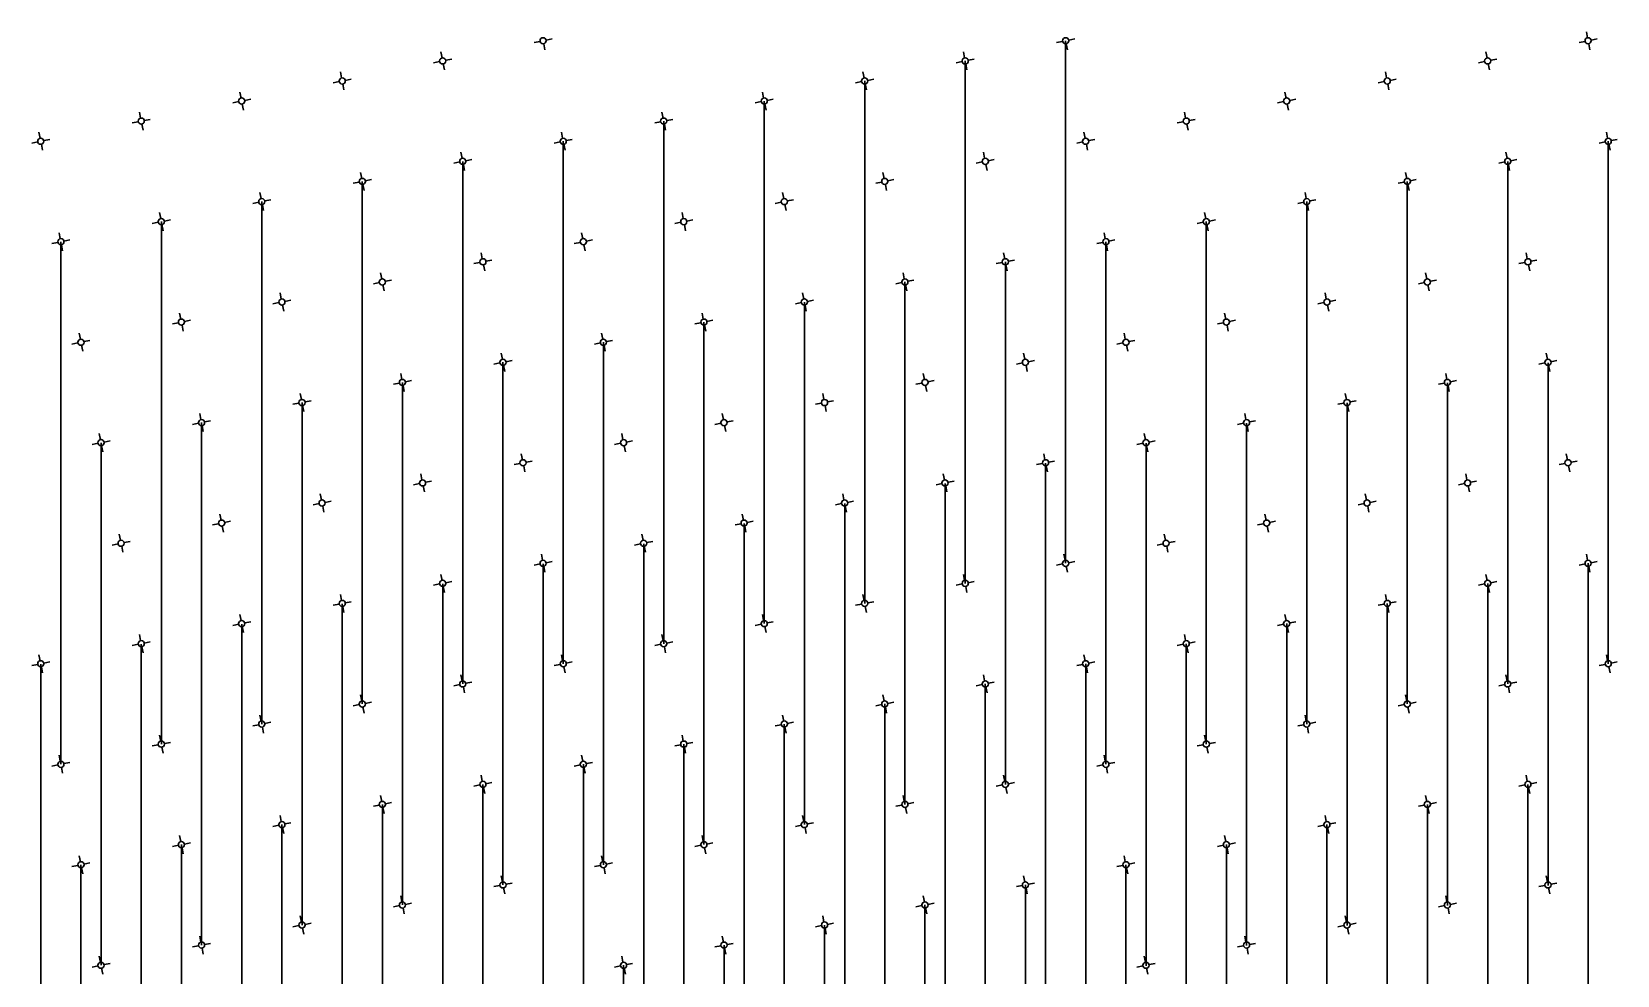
# Model space of a CAD drawing. Header units: millimetres. Extents: x 939 to 21029, y -693 to 9787.
# Drawn here: x 5416 to 6190, y 1978 to 2438 of the extents above; entities that cross this region are included whole.
import ezdxf

# ---------------------------------------------------------------- set-up
doc = ezdxf.new("R2010")
doc.units = ezdxf.units.MM
for name, color, linetype, lineweight in [('橘黄色', 30, 'Continuous', 30), ('浅蓝色', 141, 'Continuous', 30), ('灰色', 9, 'Continuous', 30), ('蓝色', 160, 'Continuous', 30), ('黄色', 41, 'Continuous', 30), ('黑白', 7, 'Continuous', 30)]:
    doc.layers.add(name, color=color, linetype=linetype, lineweight=lineweight)

msp = doc.modelspace()

# ---------------------------------------------------------------- linework, layer by layer
at = {"layer": '橘黄色'}
for p, q in [((5665.9, 2432.37), (5666.49, 2429.43)), ((6175.8, 2432.37), (6176.39, 2429.43)), ((5616.87, 2422.57), (5617.46, 2419.62)), ((5871.24, 2425.51), (5870.65, 2428.45)), ((6126.78, 2422.57), (6127.36, 2419.62)), ((5822.21, 2415.7), (5821.62, 2418.64)), ((5567.84, 2412.76), (5568.43, 2409.82)), ((5773.18, 2405.9), (5772.59, 2408.84)), ((6077.75, 2412.76), (6078.33, 2409.82)), ((5518.82, 2402.95), (5519.4, 2400.01)), ((5724.15, 2396.09), (5723.56, 2399.03)), ((6028.72, 2402.95), (6029.31, 2400.01)), ((5469.79, 2393.15), (5470.37, 2390.21)), ((5979.69, 2393.15), (5980.28, 2390.21)), ((5420.76, 2383.34), (5421.35, 2380.4)), ((5675.12, 2386.28), (5674.53, 2389.23)), ((5930.66, 2383.34), (5931.25, 2380.4)), ((6185.02, 2386.28), (6184.43, 2389.23)), ((5626.09, 2376.48), (5625.5, 2379.42)), ((6135.99, 2376.48), (6135.4, 2379.42)), ((5577.06, 2366.67), (5576.47, 2369.61)), ((5881.63, 2373.54), (5882.22, 2370.6)), ((6086.96, 2366.67), (6086.38, 2369.61)), ((5528.03, 2356.87), (5527.44, 2359.81)), ((5832.6, 2363.73), (5833.19, 2360.79)), ((6037.93, 2356.87), (6037.35, 2359.81)), ((5783.57, 2353.93), (5784.16, 2350.98)), ((5479, 2347.06), (5478.42, 2350)), ((5988.91, 2347.06), (5988.32, 2350)), ((5429.97, 2337.26), (5429.39, 2340.2)), ((5734.54, 2344.12), (5735.13, 2341.18)), ((5939.88, 2337.26), (5939.29, 2340.2)), ((5685.51, 2334.31), (5686.1, 2331.37)), ((5890.85, 2327.45), (5890.26, 2330.39)), ((5636.48, 2324.51), (5637.07, 2321.57)), ((6146.39, 2324.51), (6146.98, 2321.57)), ((5587.46, 2314.7), (5588.04, 2311.76)), ((5841.82, 2317.64), (5841.23, 2320.59)), ((6097.36, 2314.7), (6097.95, 2311.76)), ((5792.79, 2307.84), (5792.2, 2310.78)), ((5538.43, 2304.9), (5539.02, 2301.95)), ((5743.76, 2298.03), (5743.17, 2300.97)), ((6048.33, 2304.9), (6048.92, 2301.95)), ((5489.4, 2295.09), (5489.99, 2292.15)), ((5694.73, 2288.23), (5694.14, 2291.17)), ((5999.3, 2295.09), (5999.89, 2292.15)), ((5440.37, 2285.28), (5440.96, 2282.34)), ((5950.27, 2285.28), (5950.86, 2282.34)), ((5645.7, 2278.42), (5645.11, 2281.36)), ((5901.24, 2275.48), (5901.83, 2272.54)), ((6155.6, 2278.42), (6155.02, 2281.36)), ((5596.67, 2268.61), (5596.09, 2271.56)), ((6106.58, 2268.61), (6105.99, 2271.56)), ((5547.64, 2258.81), (5547.06, 2261.75)), ((5852.21, 2265.67), (5852.8, 2262.73)), ((6057.55, 2258.81), (6056.96, 2261.75)), ((5498.62, 2249), (5498.03, 2251.94)), ((5803.18, 2255.87), (5803.77, 2252.93)), ((6008.52, 2249), (6007.93, 2251.94)), ((5754.15, 2246.06), (5754.74, 2243.12)), ((5449.59, 2239.2), (5449, 2242.14)), ((5705.13, 2236.26), (5705.71, 2233.31)), ((5959.49, 2239.2), (5958.9, 2242.14)), ((5910.46, 2229.39), (5909.87, 2232.33)), ((5656.1, 2226.45), (5656.68, 2223.51)), ((5861.43, 2219.59), (5860.84, 2222.53)), ((6166, 2226.45), (6166.59, 2223.51)), ((5607.07, 2216.64), (5607.66, 2213.7)), ((5812.4, 2209.78), (5811.81, 2212.72)), ((6116.97, 2216.64), (6117.56, 2213.7)), ((5558.04, 2206.84), (5558.63, 2203.9)), ((6067.94, 2206.84), (6068.53, 2203.9)), ((5763.37, 2199.97), (5762.78, 2202.92)), ((5509.01, 2197.03), (5509.6, 2194.09)), ((5714.34, 2190.17), (5713.75, 2193.11)), ((6018.91, 2197.03), (6019.5, 2194.09)), ((5459.98, 2187.23), (5460.57, 2184.28)), ((5665.31, 2180.36), (5664.73, 2183.3)), ((5969.88, 2187.23), (5970.47, 2184.28)), ((6175.22, 2180.36), (6174.63, 2183.3)), ((5920.85, 2177.42), (5921.44, 2174.48)), ((5616.28, 2170.56), (5615.7, 2173.5)), ((5871.82, 2167.62), (5872.41, 2164.67)), ((6126.19, 2170.56), (6125.6, 2173.5)), ((5567.26, 2160.75), (5566.67, 2163.69)), ((6077.16, 2160.75), (6076.57, 2163.69)), ((5518.23, 2150.95), (5517.64, 2153.89)), ((5822.8, 2157.81), (5823.38, 2154.87)), ((6028.13, 2150.95), (6027.54, 2153.89)), ((5469.2, 2141.14), (5468.61, 2144.08)), ((5773.77, 2148), (5774.35, 2145.06)), ((5979.1, 2141.14), (5978.51, 2144.08)), ((5724.74, 2138.2), (5725.33, 2135.26)), ((5420.17, 2131.33), (5419.58, 2134.28)), ((5675.71, 2128.39), (5676.3, 2125.45)), ((5930.07, 2131.33), (5929.48, 2134.28)), ((6185.61, 2128.39), (6186.2, 2125.45)), ((5881.04, 2121.53), (5880.45, 2124.47)), ((5626.68, 2118.59), (5627.27, 2115.64)), ((5832.01, 2111.72), (5831.42, 2114.66)), ((6136.58, 2118.59), (6137.17, 2115.64)), ((5577.65, 2108.78), (5578.24, 2105.84)), ((5782.98, 2101.92), (5782.4, 2104.86)), ((6087.55, 2108.78), (6088.14, 2105.84)), ((5528.62, 2098.97), (5529.21, 2096.03)), ((6038.52, 2098.97), (6039.11, 2096.03)), ((5479.59, 2089.17), (5480.18, 2086.23)), ((5733.95, 2092.11), (5733.37, 2095.05)), ((5989.49, 2089.17), (5990.08, 2086.23)), ((5684.93, 2082.3), (5684.34, 2085.25)), ((5430.56, 2079.36), (5431.15, 2076.42)), ((5635.9, 2072.5), (5635.31, 2075.44)), ((5940.46, 2079.36), (5941.05, 2076.42)), ((6145.8, 2072.5), (6145.21, 2075.44)), ((5891.44, 2069.56), (5892.02, 2066.62)), ((5586.87, 2062.69), (5586.28, 2065.63)), ((5842.41, 2059.75), (5843, 2056.81)), ((6096.77, 2062.69), (6096.18, 2065.63)), ((5537.84, 2052.89), (5537.25, 2055.83)), ((6047.74, 2052.89), (6047.15, 2055.83)), ((5488.81, 2043.08), (5488.22, 2046.02)), ((5793.38, 2049.95), (5793.97, 2047)), ((5998.71, 2043.08), (5998.12, 2046.02)), ((5439.78, 2033.28), (5439.19, 2036.22)), ((5744.35, 2040.14), (5744.94, 2037.2)), ((5949.68, 2033.28), (5949.09, 2036.22)), ((5695.32, 2030.33), (5695.91, 2027.39)), ((5646.29, 2020.53), (5646.88, 2017.59)), ((5900.65, 2023.47), (5900.07, 2026.41)), ((6156.19, 2020.53), (6156.78, 2017.59)), ((5851.62, 2013.66), (5851.04, 2016.61)), ((5597.26, 2010.72), (5597.85, 2007.78)), ((5802.6, 2003.86), (5802.01, 2006.8)), ((6107.16, 2010.72), (6107.75, 2007.78)), ((5548.23, 2000.92), (5548.82, 1997.97)), ((5753.57, 1994.05), (5752.98, 1996.99)), ((6058.13, 2000.92), (6058.72, 1997.97)), ((5499.2, 1991.11), (5499.79, 1988.17)), ((6009.11, 1991.11), (6009.69, 1988.17)), ((5450.17, 1981.3), (5450.76, 1978.36)), ((5704.54, 1984.25), (5703.95, 1987.19)), ((5960.08, 1981.3), (5960.66, 1978.36))]:
    msp.add_line(p, q, dxfattribs=at)
at = {"layer": '浅蓝色'}
for p, q in [((6175.22, 2435.31), (6174.63, 2438.26)), ((5920.85, 2432.37), (5921.44, 2429.43)), ((5616.28, 2425.51), (5615.7, 2428.45)), ((5871.82, 2422.57), (5872.41, 2419.62)), ((6126.19, 2425.51), (6125.6, 2428.45)), ((5567.26, 2415.7), (5566.67, 2418.64)), ((6077.16, 2415.7), (6076.57, 2418.64)), ((5518.23, 2405.9), (5517.64, 2408.84)), ((5822.8, 2412.76), (5823.38, 2409.82)), ((6028.13, 2405.9), (6027.54, 2408.84)), ((5469.2, 2396.09), (5468.61, 2399.03)), ((5773.77, 2402.95), (5774.35, 2400.01)), ((5979.1, 2396.09), (5978.51, 2399.03)), ((5724.74, 2393.15), (5725.33, 2390.21)), ((5420.17, 2386.28), (5419.58, 2389.23)), ((5675.71, 2383.34), (5676.3, 2380.4)), ((5930.07, 2386.28), (5929.48, 2389.23)), ((6185.61, 2383.34), (6186.2, 2380.4)), ((5881.04, 2376.48), (5880.45, 2379.42)), ((5626.68, 2373.54), (5627.27, 2370.6)), ((5832.01, 2366.67), (5831.42, 2369.61)), ((6136.58, 2373.54), (6137.17, 2370.6)), ((5577.65, 2363.73), (5578.24, 2360.79)), ((5782.98, 2356.87), (5782.4, 2359.81)), ((6087.55, 2363.73), (6088.14, 2360.79)), ((5528.62, 2353.93), (5529.21, 2350.98)), ((6038.52, 2353.93), (6039.11, 2350.98)), ((5733.95, 2347.06), (5733.37, 2350)), ((5479.59, 2344.12), (5480.18, 2341.18)), ((5684.93, 2337.26), (5684.34, 2340.2)), ((5989.49, 2344.12), (5990.08, 2341.18)), ((5430.56, 2334.31), (5431.15, 2331.37)), ((5635.9, 2327.45), (5635.31, 2330.39)), ((5940.46, 2334.31), (5941.05, 2331.37)), ((6145.8, 2327.45), (6145.21, 2330.39)), ((5891.44, 2324.51), (5892.02, 2321.57)), ((5586.87, 2317.64), (5586.28, 2320.59)), ((5842.41, 2314.7), (5843, 2311.76)), ((6096.77, 2317.64), (6096.18, 2320.59)), ((5537.84, 2307.84), (5537.25, 2310.78)), ((6047.74, 2307.84), (6047.15, 2310.78)), ((5488.81, 2298.03), (5488.22, 2300.97)), ((5793.38, 2304.9), (5793.97, 2301.95)), ((5998.71, 2298.03), (5998.12, 2300.97)), ((5439.78, 2288.23), (5439.19, 2291.17)), ((5744.35, 2295.09), (5744.94, 2292.15)), ((5949.68, 2288.23), (5949.09, 2291.17)), ((5695.32, 2285.28), (5695.91, 2282.34)), ((5646.29, 2275.48), (5646.88, 2272.54)), ((5900.65, 2278.42), (5900.07, 2281.36)), ((6156.19, 2275.48), (6156.78, 2272.54)), ((5851.62, 2268.61), (5851.04, 2271.56)), ((5597.26, 2265.67), (5597.85, 2262.73)), ((5802.6, 2258.81), (5802.01, 2261.75)), ((6107.16, 2265.67), (6107.75, 2262.73)), ((5548.23, 2255.87), (5548.82, 2252.93)), ((5753.57, 2249), (5752.98, 2251.94)), ((6058.13, 2255.87), (6058.72, 2252.93)), ((5499.2, 2246.06), (5499.79, 2243.12)), ((6009.11, 2246.06), (6009.69, 2243.12)), ((5450.17, 2236.26), (5450.76, 2233.31)), ((5704.54, 2239.2), (5703.95, 2242.14)), ((5960.08, 2236.26), (5960.66, 2233.31)), ((5655.51, 2229.39), (5654.92, 2232.33)), ((6165.41, 2229.39), (6164.82, 2232.33)), ((5606.48, 2219.59), (5605.89, 2222.53)), ((5911.05, 2226.45), (5911.64, 2223.51)), ((6116.38, 2219.59), (6115.79, 2222.53)), ((5557.45, 2209.78), (5556.86, 2212.72)), ((5862.02, 2216.64), (5862.61, 2213.7)), ((6067.35, 2209.78), (6066.76, 2212.72)), ((5812.99, 2206.84), (5813.58, 2203.9)), ((5508.42, 2199.97), (5507.83, 2202.92)), ((6018.32, 2199.97), (6017.73, 2202.92)), ((5459.39, 2190.17), (5458.8, 2193.11)), ((5763.96, 2197.03), (5764.55, 2194.09)), ((5969.29, 2190.17), (5968.71, 2193.11)), ((5714.93, 2187.23), (5715.52, 2184.28)), ((5920.26, 2180.36), (5919.68, 2183.3)), ((5665.9, 2177.42), (5666.49, 2174.48)), ((6175.8, 2177.42), (6176.39, 2174.48)), ((5616.87, 2167.62), (5617.46, 2164.67)), ((5871.24, 2170.56), (5870.65, 2173.5)), ((6126.78, 2167.62), (6127.36, 2164.67)), ((5822.21, 2160.75), (5821.62, 2163.69)), ((5567.84, 2157.81), (5568.43, 2154.87)), ((5773.18, 2150.95), (5772.59, 2153.89)), ((6077.75, 2157.81), (6078.33, 2154.87)), ((5518.82, 2148), (5519.4, 2145.06)), ((5724.15, 2141.14), (5723.56, 2144.08)), ((6028.72, 2148), (6029.31, 2145.06)), ((5469.79, 2138.2), (5470.37, 2135.26)), ((5979.69, 2138.2), (5980.28, 2135.26)), ((5420.76, 2128.39), (5421.35, 2125.45)), ((5675.12, 2131.33), (5674.53, 2134.28)), ((5930.66, 2128.39), (5931.25, 2125.45)), ((6185.02, 2131.33), (6184.43, 2134.28)), ((5626.09, 2121.53), (5625.5, 2124.47)), ((6135.99, 2121.53), (6135.4, 2124.47)), ((5577.06, 2111.72), (5576.47, 2114.66)), ((5881.63, 2118.59), (5882.22, 2115.64)), ((6086.96, 2111.72), (6086.38, 2114.66)), ((5528.03, 2101.92), (5527.44, 2104.86)), ((5832.6, 2108.78), (5833.19, 2105.84)), ((6037.93, 2101.92), (6037.35, 2104.86)), ((5783.57, 2098.97), (5784.16, 2096.03)), ((5479, 2092.11), (5478.42, 2095.05)), ((5734.54, 2089.17), (5735.13, 2086.23)), ((5988.91, 2092.11), (5988.32, 2095.05)), ((5429.97, 2082.3), (5429.39, 2085.25)), ((5939.88, 2082.3), (5939.29, 2085.25)), ((5685.51, 2079.36), (5686.1, 2076.42)), ((5890.85, 2072.5), (5890.26, 2075.44)), ((5636.48, 2069.56), (5637.07, 2066.62)), ((6146.39, 2069.56), (6146.98, 2066.62)), ((5587.46, 2059.75), (5588.04, 2056.81)), ((5841.82, 2062.69), (5841.23, 2065.63)), ((6097.36, 2059.75), (6097.95, 2056.81)), ((5792.79, 2052.89), (5792.2, 2055.83)), ((5538.43, 2049.95), (5539.02, 2047)), ((5743.76, 2043.08), (5743.17, 2046.02)), ((6048.33, 2049.95), (6048.92, 2047)), ((5489.4, 2040.14), (5489.99, 2037.2)), ((5694.73, 2033.28), (5694.14, 2036.22)), ((5999.3, 2040.14), (5999.89, 2037.2)), ((5440.37, 2030.33), (5440.96, 2027.39)), ((5950.27, 2030.33), (5950.86, 2027.39)), ((5645.7, 2023.47), (5645.11, 2026.41)), ((5901.24, 2020.53), (5901.83, 2017.59)), ((6155.6, 2023.47), (6155.02, 2026.41)), ((5596.67, 2013.66), (5596.09, 2016.61)), ((6106.58, 2013.66), (6105.99, 2016.61)), ((5547.64, 2003.86), (5547.06, 2006.8)), ((5852.21, 2010.72), (5852.8, 2007.78)), ((6057.55, 2003.86), (6056.96, 2006.8)), ((5498.62, 1994.05), (5498.03, 1996.99)), ((5803.18, 2000.92), (5803.77, 1997.97)), ((6008.52, 1994.05), (6007.93, 1996.99)), ((5754.15, 1991.11), (5754.74, 1988.17)), ((5449.59, 1984.25), (5449, 1987.19)), ((5705.13, 1981.3), (5705.71, 1978.36)), ((5959.49, 1984.25), (5958.9, 1987.19))]:
    msp.add_line(p, q, dxfattribs=at)
at = {"layer": '灰色'}
for p, q in [((5661.2, 2432.96), (5664.14, 2433.55)), ((5667.08, 2434.14), (5670.02, 2434.73)), ((5916.15, 2432.96), (5919.09, 2433.55)), ((5922.03, 2434.14), (5924.97, 2434.73)), ((6171.1, 2432.96), (6174.04, 2433.55)), ((6176.98, 2434.14), (6179.92, 2434.73)), ((5612.17, 2423.15), (5615.11, 2423.74)), ((5618.05, 2424.33), (5620.99, 2424.92)), ((5867.12, 2423.15), (5870.06, 2423.74)), ((5873, 2424.33), (5875.94, 2424.92)), ((6122.07, 2423.15), (6125.01, 2423.74)), ((6127.95, 2424.33), (6130.89, 2424.92)), ((5563.14, 2413.35), (5566.08, 2413.94)), ((5569.02, 2414.53), (5571.96, 2415.11)), ((5818.09, 2413.35), (5821.03, 2413.94)), ((5823.97, 2414.53), (5826.91, 2415.11)), ((6073.04, 2413.35), (6075.98, 2413.94)), ((6078.92, 2414.53), (6081.86, 2415.11)), ((5514.11, 2403.54), (5517.05, 2404.13)), ((5519.99, 2404.72), (5522.93, 2405.31)), ((5769.06, 2403.54), (5772, 2404.13)), ((5774.94, 2404.72), (5777.88, 2405.31)), ((6024.01, 2403.54), (6026.95, 2404.13)), ((6029.89, 2404.72), (6032.84, 2405.31)), ((5465.08, 2393.74), (5468.02, 2394.33)), ((5470.96, 2394.91), (5473.9, 2395.5)), ((5720.03, 2393.74), (5722.97, 2394.33)), ((5725.91, 2394.91), (5728.86, 2395.5)), ((5974.98, 2393.74), (5977.92, 2394.33)), ((5980.86, 2394.91), (5983.81, 2395.5)), ((5416.05, 2383.93), (5418.99, 2384.52)), ((5421.93, 2385.11), (5424.88, 2385.7)), ((5671, 2383.93), (5673.94, 2384.52)), ((5676.88, 2385.11), (5679.83, 2385.7)), ((5925.95, 2383.93), (5928.89, 2384.52)), ((5931.84, 2385.11), (5934.78, 2385.7)), ((6180.9, 2383.93), (6183.85, 2384.52)), ((6186.79, 2385.11), (6189.73, 2385.7)), ((5627.86, 2375.3), (5630.8, 2375.89)), ((5882.81, 2375.3), (5885.75, 2375.89)), ((6137.76, 2375.3), (6140.7, 2375.89)), ((5621.97, 2374.13), (5624.91, 2374.71)), ((5876.92, 2374.13), (5879.87, 2374.71)), ((6131.87, 2374.13), (6134.82, 2374.71)), ((5572.94, 2364.32), (5575.89, 2364.91)), ((5578.83, 2365.5), (5581.77, 2366.08)), ((5827.89, 2364.32), (5830.84, 2364.91)), ((5833.78, 2365.5), (5836.72, 2366.08)), ((6082.85, 2364.32), (6085.79, 2364.91)), ((6088.73, 2365.5), (6091.67, 2366.08)), ((5523.91, 2354.51), (5526.86, 2355.1)), ((5529.8, 2355.69), (5532.74, 2356.28)), ((5778.87, 2354.51), (5781.81, 2355.1)), ((5784.75, 2355.69), (5787.69, 2356.28)), ((6033.82, 2354.51), (6036.76, 2355.1)), ((6039.7, 2355.69), (6042.64, 2356.28)), ((5474.89, 2344.71), (5477.83, 2345.3)), ((5480.77, 2345.88), (5483.71, 2346.47)), ((5729.84, 2344.71), (5732.78, 2345.3)), ((5735.72, 2345.88), (5738.66, 2346.47)), ((5984.79, 2344.71), (5987.73, 2345.3)), ((5990.67, 2345.88), (5993.61, 2346.47)), ((5431.74, 2336.08), (5434.68, 2336.67)), ((5686.69, 2336.08), (5689.63, 2336.67)), ((5941.64, 2336.08), (5944.58, 2336.67)), ((5425.86, 2334.9), (5428.8, 2335.49)), ((5680.81, 2334.9), (5683.75, 2335.49)), ((5935.76, 2334.9), (5938.7, 2335.49)), ((5631.78, 2325.1), (5634.72, 2325.68)), ((5637.66, 2326.27), (5640.6, 2326.86)), ((5886.73, 2325.1), (5889.67, 2325.68)), ((5892.61, 2326.27), (5895.55, 2326.86)), ((6141.68, 2325.1), (6144.62, 2325.68)), ((6147.56, 2326.27), (6150.51, 2326.86)), ((5582.75, 2315.29), (5585.69, 2315.88)), ((5588.63, 2316.47), (5591.57, 2317.06)), ((5837.7, 2315.29), (5840.64, 2315.88)), ((5843.58, 2316.47), (5846.53, 2317.06)), ((6092.65, 2315.29), (6095.59, 2315.88)), ((6098.53, 2316.47), (6101.48, 2317.06)), ((5533.72, 2305.48), (5536.66, 2306.07)), ((5539.6, 2306.66), (5542.55, 2307.25)), ((5788.67, 2305.48), (5791.61, 2306.07)), ((5794.55, 2306.66), (5797.5, 2307.25)), ((6043.62, 2305.48), (6046.56, 2306.07)), ((6049.51, 2306.66), (6052.45, 2307.25)), ((5484.69, 2295.68), (5487.63, 2296.27)), ((5490.57, 2296.86), (5493.52, 2297.44)), ((5739.64, 2295.68), (5742.58, 2296.27)), ((5745.53, 2296.86), (5748.47, 2297.44)), ((5994.59, 2295.68), (5997.53, 2296.27)), ((6000.48, 2296.86), (6003.42, 2297.44)), ((5435.66, 2285.87), (5438.6, 2286.46)), ((5441.55, 2287.05), (5444.49, 2287.64)), ((5690.61, 2285.87), (5693.55, 2286.46)), ((5696.5, 2287.05), (5699.44, 2287.64)), ((5945.56, 2285.87), (5948.51, 2286.46)), ((5951.45, 2287.05), (5954.39, 2287.64)), ((5641.58, 2276.07), (5644.53, 2276.66)), ((5647.47, 2277.24), (5650.41, 2277.83)), ((5896.53, 2276.07), (5899.48, 2276.66)), ((5902.42, 2277.24), (5905.36, 2277.83)), ((6151.49, 2276.07), (6154.43, 2276.66)), ((6157.37, 2277.24), (6160.31, 2277.83)), ((5598.44, 2267.44), (5601.38, 2268.03)), ((5853.39, 2267.44), (5856.33, 2268.03)), ((6108.34, 2267.44), (6111.28, 2268.03)), ((5592.55, 2266.26), (5595.5, 2266.85)), ((5847.51, 2266.26), (5850.45, 2266.85)), ((6102.46, 2266.26), (6105.4, 2266.85)), ((5543.53, 2256.46), (5546.47, 2257.04)), ((5549.41, 2257.63), (5552.35, 2258.22)), ((5798.48, 2256.46), (5801.42, 2257.04)), ((5804.36, 2257.63), (5807.3, 2258.22)), ((6053.43, 2256.46), (6056.37, 2257.04)), ((6059.31, 2257.63), (6062.25, 2258.22)), ((5494.5, 2246.65), (5497.44, 2247.24)), ((5500.38, 2247.83), (5503.32, 2248.41)), ((5749.45, 2246.65), (5752.39, 2247.24)), ((5755.33, 2247.83), (5758.27, 2248.41)), ((6004.4, 2246.65), (6007.34, 2247.24)), ((6010.28, 2247.83), (6013.22, 2248.41)), ((5445.47, 2236.84), (5448.41, 2237.43)), ((5451.35, 2238.02), (5454.29, 2238.61)), ((5700.42, 2236.84), (5703.36, 2237.43)), ((5706.3, 2238.02), (5709.24, 2238.61)), ((5955.37, 2236.84), (5958.31, 2237.43)), ((5961.25, 2238.02), (5964.2, 2238.61)), ((5657.27, 2228.21), (5660.21, 2228.8)), ((5912.22, 2228.21), (5915.17, 2228.8)), ((6167.18, 2228.21), (6170.12, 2228.8)), ((5651.39, 2227.04), (5654.33, 2227.63)), ((5906.34, 2227.04), (5909.28, 2227.63)), ((6161.29, 2227.04), (6164.23, 2227.63)), ((5602.36, 2217.23), (5605.3, 2217.82)), ((5608.24, 2218.41), (5611.19, 2219)), ((5857.31, 2217.23), (5860.25, 2217.82)), ((5863.2, 2218.41), (5866.14, 2219)), ((6112.26, 2217.23), (6115.2, 2217.82)), ((6118.15, 2218.41), (6121.09, 2219)), ((5553.33, 2207.43), (5556.27, 2208.01)), ((5559.22, 2208.6), (5562.16, 2209.19)), ((5808.28, 2207.43), (5811.22, 2208.01)), ((5814.17, 2208.6), (5817.11, 2209.19)), ((6063.23, 2207.43), (6066.18, 2208.01)), ((6069.12, 2208.6), (6072.06, 2209.19)), ((5504.3, 2197.62), (5507.24, 2198.21)), ((5510.19, 2198.8), (5513.13, 2199.39)), ((5759.25, 2197.62), (5762.2, 2198.21)), ((5765.14, 2198.8), (5768.08, 2199.39)), ((6014.2, 2197.62), (6017.15, 2198.21)), ((6020.09, 2198.8), (6023.03, 2199.39)), ((5461.16, 2188.99), (5464.1, 2189.58)), ((5716.11, 2188.99), (5719.05, 2189.58)), ((5971.06, 2188.99), (5974, 2189.58)), ((5455.27, 2187.81), (5458.22, 2188.4)), ((5710.22, 2187.81), (5713.17, 2188.4)), ((5965.18, 2187.81), (5968.12, 2188.4)), ((5661.2, 2178.01), (5664.14, 2178.6)), ((5667.08, 2179.19), (5670.02, 2179.77)), ((5916.15, 2178.01), (5919.09, 2178.6)), ((5922.03, 2179.19), (5924.97, 2179.77)), ((6171.1, 2178.01), (6174.04, 2178.6)), ((6176.98, 2179.19), (6179.92, 2179.77)), ((5612.17, 2168.2), (5615.11, 2168.79)), ((5618.05, 2169.38), (5620.99, 2169.97)), ((5867.12, 2168.2), (5870.06, 2168.79)), ((5873, 2169.38), (5875.94, 2169.97)), ((6122.07, 2168.2), (6125.01, 2168.79)), ((6127.95, 2169.38), (6130.89, 2169.97)), ((5563.14, 2158.4), (5566.08, 2158.99)), ((5569.02, 2159.57), (5571.96, 2160.16)), ((5818.09, 2158.4), (5821.03, 2158.99)), ((5823.97, 2159.57), (5826.91, 2160.16)), ((6073.04, 2158.4), (6075.98, 2158.99)), ((6078.92, 2159.57), (6081.86, 2160.16)), ((5514.11, 2148.59), (5517.05, 2149.18)), ((5519.99, 2149.77), (5522.93, 2150.36)), ((5769.06, 2148.59), (5772, 2149.18)), ((5774.94, 2149.77), (5777.88, 2150.36)), ((6024.01, 2148.59), (6026.95, 2149.18)), ((6029.89, 2149.77), (6032.84, 2150.36)), ((5465.08, 2138.79), (5468.02, 2139.37)), ((5470.96, 2139.96), (5473.9, 2140.55)), ((5720.03, 2138.79), (5722.97, 2139.37)), ((5725.91, 2139.96), (5728.86, 2140.55)), ((5974.98, 2138.79), (5977.92, 2139.37)), ((5980.86, 2139.96), (5983.81, 2140.55)), ((5416.05, 2128.98), (5418.99, 2129.57)), ((5421.93, 2130.16), (5424.88, 2130.75)), ((5671, 2128.98), (5673.94, 2129.57)), ((5676.88, 2130.16), (5679.83, 2130.75)), ((5925.95, 2128.98), (5928.89, 2129.57)), ((5931.84, 2130.16), (5934.78, 2130.75)), ((6180.9, 2128.98), (6183.85, 2129.57)), ((6186.79, 2130.16), (6189.73, 2130.75)), ((5627.86, 2120.35), (5630.8, 2120.94)), ((5882.81, 2120.35), (5885.75, 2120.94)), ((6137.76, 2120.35), (6140.7, 2120.94)), ((5621.97, 2119.17), (5624.91, 2119.76)), ((5876.92, 2119.17), (5879.87, 2119.76)), ((6131.87, 2119.17), (6134.82, 2119.76)), ((5572.94, 2109.37), (5575.89, 2109.96)), ((5578.83, 2110.55), (5581.77, 2111.13)), ((5827.89, 2109.37), (5830.84, 2109.96)), ((5833.78, 2110.55), (5836.72, 2111.13)), ((6082.85, 2109.37), (6085.79, 2109.96)), ((6088.73, 2110.55), (6091.67, 2111.13)), ((5523.91, 2099.56), (5526.86, 2100.15)), ((5529.8, 2100.74), (5532.74, 2101.33)), ((5778.87, 2099.56), (5781.81, 2100.15)), ((5784.75, 2100.74), (5787.69, 2101.33)), ((6033.82, 2099.56), (6036.76, 2100.15)), ((6039.7, 2100.74), (6042.64, 2101.33)), ((5474.89, 2089.76), (5477.83, 2090.35)), ((5480.77, 2090.93), (5483.71, 2091.52)), ((5729.84, 2089.76), (5732.78, 2090.35)), ((5735.72, 2090.93), (5738.66, 2091.52)), ((5984.79, 2089.76), (5987.73, 2090.35)), ((5990.67, 2090.93), (5993.61, 2091.52)), ((5431.74, 2081.13), (5434.68, 2081.72)), ((5686.69, 2081.13), (5689.63, 2081.72)), ((5941.64, 2081.13), (5944.58, 2081.72)), ((5425.86, 2079.95), (5428.8, 2080.54)), ((5680.81, 2079.95), (5683.75, 2080.54)), ((5935.76, 2079.95), (5938.7, 2080.54)), ((5631.78, 2070.15), (5634.72, 2070.73)), ((5637.66, 2071.32), (5640.6, 2071.91)), ((5886.73, 2070.15), (5889.67, 2070.73)), ((5892.61, 2071.32), (5895.55, 2071.91)), ((6141.68, 2070.15), (6144.62, 2070.73)), ((6147.56, 2071.32), (6150.51, 2071.91)), ((5582.75, 2060.34), (5585.69, 2060.93)), ((5588.63, 2061.52), (5591.57, 2062.1)), ((5837.7, 2060.34), (5840.64, 2060.93)), ((5843.58, 2061.52), (5846.53, 2062.1)), ((6092.65, 2060.34), (6095.59, 2060.93)), ((6098.53, 2061.52), (6101.48, 2062.1)), ((5533.72, 2050.53), (5536.66, 2051.12)), ((5539.6, 2051.71), (5542.55, 2052.3)), ((5788.67, 2050.53), (5791.61, 2051.12)), ((5794.55, 2051.71), (5797.5, 2052.3)), ((6043.62, 2050.53), (6046.56, 2051.12)), ((6049.51, 2051.71), (6052.45, 2052.3)), ((5484.69, 2040.73), (5487.63, 2041.32)), ((5490.57, 2041.9), (5493.52, 2042.49)), ((5739.64, 2040.73), (5742.58, 2041.32)), ((5745.53, 2041.9), (5748.47, 2042.49)), ((5994.59, 2040.73), (5997.53, 2041.32)), ((6000.48, 2041.9), (6003.42, 2042.49)), ((5435.66, 2030.92), (5438.6, 2031.51)), ((5441.55, 2032.1), (5444.49, 2032.69)), ((5690.61, 2030.92), (5693.55, 2031.51)), ((5696.5, 2032.1), (5699.44, 2032.69)), ((5945.56, 2030.92), (5948.51, 2031.51)), ((5951.45, 2032.1), (5954.39, 2032.69)), ((5641.58, 2021.12), (5644.53, 2021.7)), ((5647.47, 2022.29), (5650.41, 2022.88)), ((5896.53, 2021.12), (5899.48, 2021.7)), ((5902.42, 2022.29), (5905.36, 2022.88)), ((6151.49, 2021.12), (6154.43, 2021.7)), ((6157.37, 2022.29), (6160.31, 2022.88)), ((5592.55, 2011.31), (5595.5, 2011.9)), ((5598.44, 2012.49), (5601.38, 2013.08)), ((5847.51, 2011.31), (5850.45, 2011.9)), ((5853.39, 2012.49), (5856.33, 2013.08)), ((6102.46, 2011.31), (6105.4, 2011.9)), ((6108.34, 2012.49), (6111.28, 2013.08)), ((5543.53, 2001.5), (5546.47, 2002.09)), ((5549.41, 2002.68), (5552.35, 2003.27)), ((5798.48, 2001.5), (5801.42, 2002.09)), ((5804.36, 2002.68), (5807.3, 2003.27)), ((6053.43, 2001.5), (6056.37, 2002.09)), ((6059.31, 2002.68), (6062.25, 2003.27)), ((5494.5, 1991.7), (5497.44, 1992.29)), ((5500.38, 1992.88), (5503.32, 1993.46)), ((5749.45, 1991.7), (5752.39, 1992.29)), ((5755.33, 1992.88), (5758.27, 1993.46)), ((6004.4, 1991.7), (6007.34, 1992.29)), ((6010.28, 1992.88), (6013.22, 1993.46)), ((5445.47, 1981.89), (5448.41, 1982.48)), ((5451.35, 1983.07), (5454.29, 1983.66)), ((5700.42, 1981.89), (5703.36, 1982.48)), ((5706.3, 1983.07), (5709.24, 1983.66)), ((5955.37, 1981.89), (5958.31, 1982.48)), ((5961.25, 1983.07), (5964.2, 1983.66))]:
    msp.add_line(p, q, dxfattribs=at)
at = {"layer": '蓝色'}
for centre in [(5920.56, 2433.84), (5871.53, 2424.04), (5822.5, 2414.23), (5773.47, 2404.43), (5724.44, 2394.62), (5675.41, 2384.81), (6185.32, 2384.81), (5626.38, 2375.01), (6136.29, 2375.01), (5577.36, 2365.2), (6087.26, 2365.2), (5528.33, 2355.4), (6038.23, 2355.4), (5479.3, 2345.59), (5989.2, 2345.59), (5430.27, 2335.78), (5940.17, 2335.78), (5891.14, 2325.98), (5842.11, 2316.17), (5793.08, 2306.37), (5744.05, 2296.56), (5695.03, 2286.76), (5646, 2276.95), (6155.9, 2276.95), (5596.97, 2267.14), (6106.87, 2267.14), (5547.94, 2257.34), (6057.84, 2257.34), (5498.91, 2247.53), (6008.81, 2247.53), (5449.88, 2237.73), (5959.78, 2237.73), (5910.75, 2227.92), (5861.72, 2218.11), (5812.7, 2208.31), (5763.67, 2198.5), (5714.64, 2188.7), (5665.61, 2178.89), (6175.51, 2178.89), (5616.58, 2169.09), (6126.48, 2169.09), (5567.55, 2159.28), (6077.45, 2159.28), (5518.52, 2149.47), (6028.42, 2149.47), (5469.49, 2139.67), (5979.39, 2139.67), (5420.46, 2129.86), (5930.36, 2129.86), (5881.34, 2120.06), (5832.31, 2110.25), (5783.28, 2100.45), (5734.25, 2090.64), (5685.22, 2080.83), (5636.19, 2071.03), (6146.09, 2071.03), (5587.16, 2061.22), (6097.06, 2061.22), (5538.13, 2051.42), (6048.03, 2051.42), (5489.1, 2041.61), (5999.01, 2041.61), (5440.07, 2031.8), (5949.98, 2031.8), (5900.95, 2022), (5851.92, 2012.19), (5802.89, 2002.39), (5753.86, 1992.58), (5704.83, 1982.78)]:
    msp.add_circle(centre, 1.5, dxfattribs=at)
at = {"layer": '黄色'}
for p, q in [((5920.56, 2178.89), (5920.56, 2433.84)), ((5871.53, 2169.09), (5871.53, 2424.04)), ((5822.5, 2159.28), (5822.5, 2414.23)), ((5773.47, 2149.47), (5773.47, 2404.43)), ((5724.44, 2139.67), (5724.44, 2394.62)), ((5675.41, 2129.86), (5675.41, 2384.81)), ((6185.32, 2129.86), (6185.32, 2384.81)), ((5626.38, 2120.06), (5626.38, 2375.01)), ((6136.29, 2120.06), (6136.29, 2375.01)), ((5577.36, 2110.25), (5577.36, 2365.2)), ((6087.26, 2110.25), (6087.26, 2365.2)), ((5528.33, 2100.45), (5528.33, 2355.4)), ((6038.23, 2100.45), (6038.23, 2355.4)), ((5479.3, 2090.64), (5479.3, 2345.59)), ((5989.2, 2090.64), (5989.2, 2345.59)), ((5430.27, 2080.83), (5430.27, 2335.78)), ((5940.17, 2080.83), (5940.17, 2335.78)), ((5891.14, 2071.03), (5891.14, 2325.98)), ((5842.11, 2061.22), (5842.11, 2316.17)), ((5793.08, 2051.42), (5793.08, 2306.37)), ((5744.05, 2041.61), (5744.05, 2296.56)), ((5695.03, 2031.8), (5695.03, 2286.76)), ((5646, 2022), (5646, 2276.95)), ((6155.95, 2021.76), (6155.95, 2276.72)), ((5596.97, 2012.19), (5596.97, 2267.14)), ((6106.92, 2011.96), (6106.92, 2266.91)), ((5547.94, 2002.39), (5547.94, 2257.34)), ((6057.89, 2002.15), (6057.89, 2257.1)), ((5498.91, 1992.58), (5498.91, 2247.53)), ((6008.86, 1992.35), (6008.86, 2247.3)), ((5449.88, 1982.78), (5449.88, 2237.73)), ((5959.83, 1982.54), (5959.83, 2237.49)), ((5910.8, 1972.74), (5910.8, 2227.69)), ((5861.77, 1962.93), (5861.77, 2217.88)), ((5812.74, 1953.12), (5812.74, 2208.07)), ((5763.71, 1943.32), (5763.71, 2198.27)), ((5714.68, 1933.51), (5714.68, 2188.46)), ((5665.66, 1923.71), (5665.66, 2178.66)), ((6175.51, 1923.94), (6175.51, 2178.89)), ((5616.63, 1913.9), (5616.63, 2168.85)), ((6126.48, 1914.13), (6126.48, 2169.09)), ((5567.6, 1904.09), (5567.6, 2159.05)), ((6077.45, 1904.33), (6077.45, 2159.28)), ((5518.57, 1894.29), (5518.57, 2149.24)), ((6028.42, 1894.52), (6028.42, 2149.47)), ((5469.54, 1884.48), (5469.54, 2139.43)), ((5979.39, 1884.72), (5979.39, 2139.67)), ((5420.51, 1874.68), (5420.51, 2129.63)), ((5930.36, 1874.91), (5930.36, 2129.86)), ((5881.34, 1865.11), (5881.34, 2120.06)), ((5832.31, 1855.3), (5832.31, 2110.25)), ((5783.28, 1845.49), (5783.28, 2100.45)), ((5734.25, 1835.69), (5734.25, 2090.64)), ((5685.22, 1825.88), (5685.22, 2080.83)), ((5636.19, 1816.08), (5636.19, 2071.03)), ((6146.09, 1816.08), (6146.09, 2071.03)), ((5587.16, 1806.27), (5587.16, 2061.22)), ((6097.06, 1806.27), (6097.06, 2061.22)), ((5538.13, 1796.47), (5538.13, 2051.42)), ((6048.03, 1796.47), (6048.03, 2051.42)), ((5489.1, 1786.66), (5489.1, 2041.61)), ((5999.01, 1786.66), (5999.01, 2041.61)), ((5440.07, 1776.85), (5440.07, 2031.8)), ((5949.98, 1776.85), (5949.98, 2031.8)), ((5900.95, 1767.05), (5900.95, 2022)), ((5851.92, 1757.24), (5851.92, 2012.19)), ((5802.89, 1747.44), (5802.89, 2002.39)), ((5753.86, 1737.63), (5753.86, 1992.58)), ((5704.83, 1727.82), (5704.83, 1982.78))]:
    msp.add_line(p, q, dxfattribs=at)
at = {"layer": '黑白'}
for centre in [(5665.61, 2433.84), (6175.51, 2433.84), (5616.58, 2424.04), (6126.48, 2424.04), (5567.55, 2414.23), (6077.45, 2414.23), (5518.52, 2404.43), (6028.42, 2404.43), (5469.49, 2394.62), (5979.39, 2394.62), (5420.46, 2384.81), (5930.36, 2384.81), (5881.34, 2375.01), (5832.31, 2365.2), (5783.28, 2355.4), (5734.25, 2345.59), (5685.22, 2335.78), (5636.19, 2325.98), (6146.09, 2325.98), (5587.16, 2316.17), (6097.06, 2316.17), (5538.13, 2306.37), (6048.03, 2306.37), (5489.1, 2296.56), (5999.01, 2296.56), (5440.07, 2286.76), (5949.98, 2286.76), (5900.95, 2276.95), (5851.92, 2267.14), (5802.89, 2257.34), (5753.86, 2247.53), (5704.83, 2237.73), (5655.8, 2227.92), (6165.7, 2227.92), (5606.77, 2218.11), (6116.68, 2218.11), (5557.74, 2208.31), (6067.65, 2208.31), (5508.72, 2198.5), (6018.62, 2198.5), (5459.69, 2188.7), (5969.59, 2188.7), (5920.56, 2178.89), (5871.53, 2169.09), (5822.5, 2159.28), (5773.47, 2149.47), (5724.44, 2139.67), (5675.41, 2129.86), (6185.32, 2129.86), (5626.38, 2120.06), (6136.29, 2120.06), (5577.36, 2110.25), (6087.26, 2110.25), (5528.33, 2100.45), (6038.23, 2100.45), (5479.3, 2090.64), (5989.2, 2090.64), (5430.27, 2080.83), (5940.17, 2080.83), (5891.14, 2071.03), (5842.11, 2061.22), (5793.08, 2051.42), (5744.05, 2041.61), (5695.03, 2031.8), (5646, 2022), (6155.9, 2022), (5596.97, 2012.19), (6106.87, 2012.19), (5547.94, 2002.39), (6057.84, 2002.39), (5498.91, 1992.58), (6008.81, 1992.58), (5449.88, 1982.78), (5959.78, 1982.78)]:
    msp.add_circle(centre, 1.5, dxfattribs=at)

doc.saveas('drawing.dxf')
